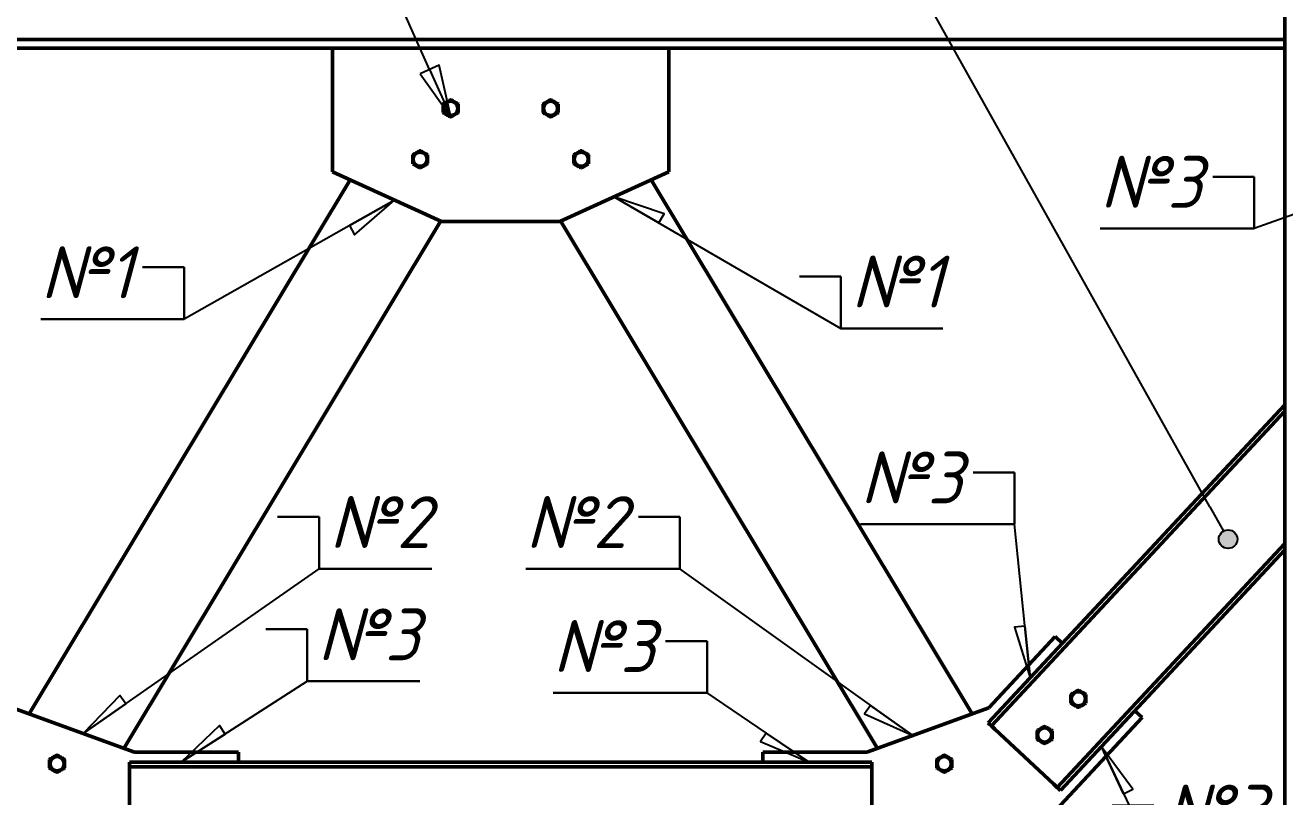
# Model space of a CAD drawing. Header units: millimetres. Extents: x 0 to 25230, y 0 to 17820.
# Drawn here: x 4338 to 6884, y 13683 to 15242 of the extents above; entities that cross this region are included whole.
import ezdxf

# ---------------------------------------------------------------- set-up
doc = ezdxf.new("R2010")
doc.units = ezdxf.units.MM
doc.header["$LTSCALE"] = 30
for name, color, linetype, lineweight in [('Видимый контур (ГОСТ)', 7, 'Continuous', 50), ('Обозначение (ГОСТ)', 7, 'Continuous', 25), ('Размер (ГОСТ)', 7, 'Continuous', 25), ('Эскизная геометрия (ГОСТ)', 7, 'Continuous', 50)]:
    doc.layers.add(name, color=color, linetype=linetype, lineweight=lineweight)
doc.styles.add('Обычный текст (ГОСТ)', font='GOST Common Italic.ttf')
doc.styles.add('Стиль текста144', font='GOST Common Italic.ttf')
doc.styles.add('Увеличенный текст (ГОСТ)', font='GOST Common Italic.ttf')
doc.dimstyles.new('Диаметр (ГОСТ)$7', dxfattribs={"dimscale": 30, "dimtxt": 3.5, "dimasz": 3.5, "dimexe": 1, "dimexo": 0, "dimgap": 0.5, "dimtad": 1, "dimrnd": 1e-08, "dimtxsty": 'Обычный текст (ГОСТ)', "dimblk": 'Filled-1', "dimcen": 0.09, "dimdle": 15, "dimclrd": 256, "dimclre": 256, "dimclrt": 256, "dimazin": 2, "dimtfac": 0.714286, "dimtdec": 3, "dimtmove": 0, "dimatfit": 3, "dimfxl": 1, "dimtolj": 1, "dimlwd": -1, "dimlwe": 25, "dimarcsym": 0})
doc.dimstyles.new('Обычный (ГОСТ)', dxfattribs={"dimscale": 30, "dimtxt": 3.5, "dimasz": 3.5, "dimexe": 1, "dimexo": 0, "dimgap": 0.5, "dimtad": 1, "dimrnd": 1e-08, "dimtxsty": 'Обычный текст (ГОСТ)', "dimblk": 'Filled-1', "dimcen": 0.09, "dimdle": 15, "dimclrd": 256, "dimclre": 256, "dimclrt": 256, "dimazin": 2, "dimtfac": 0.714286, "dimtdec": 3, "dimtmove": 0, "dimatfit": 3, "dimfxl": 1, "dimtolj": 1, "dimlwd": 25, "dimlwe": 25, "dimarcsym": 0})

# ---------------------------------------------------------------- blocks, each defined once
blk = doc.blocks.new('Обозначение сварки_2')
at = {"layer": 'Эскизная геометрия (ГОСТ)', "lineweight": 30}
for p, q in [((-0.8, 1), (0, 1)), ((0, 0), (0, 1)), ((0, 0), (1.96, 0))]:
    blk.add_line(p, q, dxfattribs=at)
at = {"layer": 'Обозначение (ГОСТ)', "style": 'Стиль текста144'}
blk.add_text('№1', height=1, dxfattribs=at).set_placement((0.2, 0.4))
blk = doc.blocks.new('Filled Half 2-1')
at = {"color": 0}
for p, q in [((-1, 0), (0, 0)), ((-1, 0), (-1, -0.2)), ((-1, -0.2), (0, 0)), ((0, 0), (-1, 0))]:
    blk.add_line(p, q, dxfattribs=at)
at = {"color": 0, "flags": 128}
blk.add_lwpolyline([(-1, 0), (-1, -0.2), (0, 0), (-1, 0)], dxfattribs=at)
at = {"color": 0}
blk.add_solid([(-1, 0), (-1, -0.2), (0, 0), (-1, 0)], dxfattribs=at)
blk = doc.blocks.new('Filled-1')
at = {"color": 0}
for p, q in [((0, 0), (-1, 0.143)), ((-1, 0.143), (-1, -0.143)), ((-1, 0), (0, 0)), ((-1, -0.143), (0, 0))]:
    blk.add_line(p, q, dxfattribs=at)
at = {"color": 0, "flags": 128}
blk.add_lwpolyline([(-1, -0.143), (0, 0), (-1, 0.143), (-1, -0.143)], dxfattribs=at)
at = {"color": 0}
blk.add_solid([(-1, -0.143), (0, 0), (-1, 0.143), (-1, -0.143)], dxfattribs=at)
blk = doc.blocks.new('Обозначение сварки_3')
at = {"layer": 'Эскизная геометрия (ГОСТ)', "lineweight": 30}
for p, q in [((-0.8, 1), (0, 1)), ((0, 0), (0, 1)), ((0, 0), (-2.76, 0))]:
    blk.add_line(p, q, dxfattribs=at)
at = {"layer": 'Обозначение (ГОСТ)', "style": 'Стиль текста144'}
blk.add_text('№1', height=1, dxfattribs=at).set_placement((-2.76, 0.4))
blk = doc.blocks.new('Обозначение сварки_30')
at = {"layer": 'Эскизная геометрия (ГОСТ)', "lineweight": 30}
for p, q in [((-0.8, 1), (0, 1)), ((0, 0), (0, 1)), ((0, 0), (-2.968, 0))]:
    blk.add_line(p, q, dxfattribs=at)
at = {"layer": 'Обозначение (ГОСТ)', "style": 'Стиль текста144'}
blk.add_text('№2', height=1, dxfattribs=at).set_placement((-2.968, 0.4))
blk = doc.blocks.new('Обозначение сварки_31')
at = {"layer": 'Эскизная геометрия (ГОСТ)', "lineweight": 30}
for p, q in [((-0.8, 1), (0, 1)), ((0, 0), (0, 1)), ((0, 0), (2.168, 0))]:
    blk.add_line(p, q, dxfattribs=at)
at = {"layer": 'Обозначение (ГОСТ)', "style": 'Стиль текста144'}
blk.add_text('№2', height=1, dxfattribs=at).set_placement((0.2, 0.4))
blk = doc.blocks.new('Обозначение сварки_68')
at = {"layer": 'Эскизная геометрия (ГОСТ)', "lineweight": 30}
for p, q in [((-0.8, 1), (0, 1)), ((0, 0), (0, 1)), ((0, 0), (2.168, 0))]:
    blk.add_line(p, q, dxfattribs=at)
at = {"layer": 'Обозначение (ГОСТ)', "style": 'Стиль текста144'}
blk.add_text('№3', height=1, dxfattribs=at).set_placement((0.2, 0.4))
blk = doc.blocks.new('Обозначение сварки_69')
at = {"layer": 'Эскизная геометрия (ГОСТ)', "lineweight": 30}
for p, q in [((-0.8, 1), (0, 1)), ((0, 0), (0, 1)), ((0, 0), (-2.968, 0))]:
    blk.add_line(p, q, dxfattribs=at)
at = {"layer": 'Обозначение (ГОСТ)', "style": 'Стиль текста144'}
blk.add_text('№3', height=1, dxfattribs=at).set_placement((-2.968, 0.4))
blk = doc.blocks.new('Обозначение сварки_72')
at = {"layer": 'Эскизная геометрия (ГОСТ)', "lineweight": 30}
for p, q in [((-0.8, 1), (0, 1)), ((0, 0), (0, 1)), ((0, 0), (2.168, 0))]:
    blk.add_line(p, q, dxfattribs=at)
at = {"layer": 'Обозначение (ГОСТ)', "style": 'Стиль текста144'}
blk.add_text('№3', height=1, dxfattribs=at).set_placement((0.2, 0.4))
blk = doc.blocks.new('Обозначение сварки_73')
at = {"layer": 'Эскизная геометрия (ГОСТ)', "lineweight": 30}
for p, q in [((-0.8, 1), (0, 1)), ((0, 0), (0, 1)), ((0, 0), (-2.968, 0))]:
    blk.add_line(p, q, dxfattribs=at)
at = {"layer": 'Обозначение (ГОСТ)', "style": 'Стиль текста144'}
blk.add_text('№3', height=1, dxfattribs=at).set_placement((-2.968, 0.4))
blk = doc.blocks.new('Обозначение сварки_74')
at = {"layer": 'Эскизная геометрия (ГОСТ)', "lineweight": 30}
for p, q in [((-0.8, 1), (0, 1)), ((0, 0), (0, 1)), ((0, 0), (-2.968, 0))]:
    blk.add_line(p, q, dxfattribs=at)
at = {"layer": 'Обозначение (ГОСТ)', "style": 'Стиль текста144'}
blk.add_text('№3', height=1, dxfattribs=at).set_placement((-2.968, 0.4))
blk = doc.blocks.new('*D166')
at = {"layer": 'Defpoints', "color": 0, "linetype": 'Continuous', "transparency": 16777216}
for p in [(1147.6, 15507.4), (1899, 15507.4), (12349, 11252.4)]:
    blk.add_point(p, dxfattribs=at)
at = {"layer": 'Размер (ГОСТ)', "linetype": 'Continuous', "lineweight": 25, "transparency": 16777216}
for p, q in [((1899, 15507.4), (1117.6, 15507.4)), ((1147.6, 11357.4), (1147.6, 15402.4)), ((12349, 11252.4), (1117.6, 11252.4))]:
    blk.add_line(p, q, dxfattribs=at)
at = {"layer": 'Размер (ГОСТ)', "linetype": 'Continuous', "lineweight": 25, "transparency": 16777216, "xscale": 105, "yscale": 105, "zscale": 105}
for p, rotation in [((1147.6, 15507.4), 90), ((1147.6, 11252.4), 270)]:
    blk.add_blockref('Filled-1', p, dxfattribs=dict(at, rotation=rotation))
at = {"layer": 'Размер (ГОСТ)', "linetype": 'Continuous', "lineweight": 25, "transparency": 16777216, "insert": (1027.6, 13149.8), "char_height": 105, "attachment_point": 1, "rotation": 90, "style": 'Обычный текст (ГОСТ)'}
blk.add_mtext('\\A1;\\fGOST Common|b0|i1;4255±2', dxfattribs=at)
blk = doc.blocks.new('Номера позиций23')
at = {"layer": 'Обозначение (ГОСТ)'}
for p, q in [((146.719, 561.341), (131.719, 561.341)), ((169.243, 510.898), (146.719, 561.341)), ((146.719, 546.341), (146.719, 561.341)), ((146.719, 546.341), (131.719, 546.341)), ((146.719, 531.341), (146.719, 546.341)), ((146.719, 531.341), (131.719, 531.341)), ((171.842, 505.077), (169.333, 510.698)), ((172.482, 505.363), (171.203, 504.792)), ((171.842, 505.077), (173.269, 501.881)), ((173.269, 501.881), (172.482, 505.363)), ((171.203, 504.792), (173.269, 501.881))]:
    blk.add_line(p, q, dxfattribs=at)
at = {"layer": 'Обозначение (ГОСТ)', "flags": 128}
blk.add_lwpolyline([(171.203, 504.792), (173.269, 501.881), (172.482, 505.363), (171.203, 504.792)], dxfattribs=at)
at = {"layer": 'Обозначение (ГОСТ)'}
blk.add_solid([(171.203, 504.792), (173.269, 501.881), (172.482, 505.363), (171.203, 504.792)], dxfattribs=at)
at = {"layer": 'Обозначение (ГОСТ)', "char_height": 5, "attachment_point": 5, "style": 'Увеличенный текст (ГОСТ)'}
for s, insert in [('29', (139.219, 567.591)), ('34', (139.219, 552.591)), ('35', (139.219, 537.591))]:
    blk.add_mtext(s, dxfattribs=dict(at, insert=insert))
blk = doc.blocks.new('Номера позиций26')
at = {"layer": 'Обозначение (ГОСТ)'}
h = blk.add_hatch(color=256, dxfattribs=at)
edge = h.paths.add_edge_path(flags=0)
edge.add_arc((225.645, 473.438), 0.625, 0, 360)
for p, q in [((185.949, 544.337), (170.949, 544.337)), ((204.671, 510.898), (185.949, 544.337)), ((224.423, 475.619), (204.783, 510.698)), ((224.423, 475.619), (225.339, 473.983))]:
    blk.add_line(p, q, dxfattribs=at)
blk.add_circle((225.645, 473.438), 0.625, dxfattribs=at)
at = {"layer": 'Обозначение (ГОСТ)', "insert": (178.449, 550.587), "char_height": 5, "attachment_point": 5, "style": 'Увеличенный текст (ГОСТ)'}
blk.add_mtext('23', dxfattribs=at)

msp = doc.modelspace()

# ---------------------------------------------------------------- linework, layer by layer
at = {"layer": 'Видимый контур (ГОСТ)'}
for p, q in [((6884.018, 16537.936), (6884.018, 13428.936)), ((1899.018, 15212.936), (6884.018, 15212.936)), ((1899.018, 15195.436), (6884.018, 15195.436)), ((4959.018, 15195.436), (4959.018, 14945.436)), ((5639.018, 14945.436), (5639.018, 15195.436)), ((4346.076, 13849.941), (4994.619, 14929.298)), ((4959.018, 14945.436), (5179.622, 14845.436)), ((5418.414, 14845.436), (5639.018, 14945.436)), ((5603.417, 14929.298), (6251.96, 13849.941)), ((4537.532, 13780.256), (5177.999, 14846.172)), ((5179.622, 14845.436), (5418.414, 14845.436)), ((5420.037, 14846.172), (6060.504, 13780.256)), ((6284.49, 13831.793), (6884.018, 14474.708)), ((6291.072, 13825.655), (6884.018, 14461.511)), ((6424.178, 13701.531), (6884.018, 14194.649)), ((6430.761, 13695.393), (6884.018, 14181.452)), ((6419.902, 14006.33), (6285.425, 13862.121)), ((6434.529, 13992.69), (6419.902, 14006.33)), ((4559.018, 13772.436), (4312.611, 13862.121)), ((6285.425, 13862.121), (6039.018, 13772.436)), ((6595.427, 13842.651), (6580.8, 13856.291)), ((6287.05, 13829.406), (6284.49, 13831.793)), ((6287.05, 13829.406), (6291.072, 13825.655)), ((6298.02, 13819.176), (6291.072, 13825.655)), ((6306.147, 13532.436), (6595.427, 13842.651)), ((6417.23, 13708.01), (6298.02, 13819.176)), ((6049.018, 13752.436), (4549.018, 13752.436)), ((4549.018, 13752.436), (4549.018, 13748.936)), ((4549.018, 13743.436), (4549.018, 13748.936)), ((4769.018, 13772.436), (4559.018, 13772.436)), ((4769.018, 13752.436), (4769.018, 13772.436)), ((6039.018, 13772.436), (5829.018, 13772.436)), ((5829.018, 13772.436), (5829.018, 13752.436)), ((6049.018, 13752.436), (6049.018, 13748.936)), ((6049.018, 13743.436), (6049.018, 13748.936)), ((6049.018, 13743.436), (4549.018, 13743.436)), ((4549.018, 13743.436), (4549.018, 13733.936)), ((4549.018, 13733.936), (4549.018, 13570.936)), ((6049.018, 13743.436), (6049.018, 13733.936)), ((6049.018, 13733.936), (6049.018, 13570.936)), ((6424.178, 13701.531), (6417.23, 13708.01)), ((6424.178, 13701.531), (6428.201, 13697.78)), ((6430.761, 13695.393), (6428.201, 13697.78))]:
    msp.add_line(p, q, dxfattribs=at)
for centre in [(5198.083, 15073.759), (5399.953, 15073.759), (5136.279, 14970.899), (5461.757, 14970.899), (6466.745, 13880.609), (6398.545, 13807.474), (4402.35, 13749.436), (6195.686, 13749.436)]:
    msp.add_circle(centre, 14.25, dxfattribs=at)
for points in [[(5198.083, 15091.08), (5190.583, 15086.75), (5183.083, 15082.419)], [(5183.083, 15082.419), (5183.083, 15073.759), (5183.083, 15065.099)], [(5213.083, 15082.419), (5205.583, 15086.75), (5198.083, 15091.08)], [(5213.083, 15065.099), (5213.083, 15073.759), (5213.083, 15082.419)], [(5399.953, 15091.08), (5392.453, 15086.75), (5384.953, 15082.419)], [(5384.953, 15082.419), (5384.953, 15073.759), (5384.953, 15065.099)], [(5414.953, 15082.419), (5407.453, 15086.75), (5399.953, 15091.08)], [(5414.953, 15065.099), (5414.953, 15073.759), (5414.953, 15082.419)], [(5183.083, 15065.099), (5190.583, 15060.769), (5198.083, 15056.439)], [(5198.083, 15056.439), (5205.583, 15060.769), (5213.083, 15065.099)], [(5384.953, 15065.099), (5392.453, 15060.769), (5399.953, 15056.439)], [(5399.953, 15056.439), (5407.453, 15060.769), (5414.953, 15065.099)], [(5136.279, 14988.22), (5128.779, 14983.89), (5121.279, 14979.559)], [(5121.279, 14979.559), (5121.279, 14970.899), (5121.279, 14962.239)], [(5151.279, 14979.559), (5143.779, 14983.89), (5136.279, 14988.22)], [(5151.279, 14962.239), (5151.279, 14970.899), (5151.279, 14979.559)], [(5461.757, 14988.22), (5454.257, 14983.89), (5446.757, 14979.559)], [(5446.757, 14979.559), (5446.757, 14970.899), (5446.757, 14962.239)], [(5476.757, 14979.559), (5469.257, 14983.89), (5461.757, 14988.22)], [(5476.757, 14962.239), (5476.757, 14970.899), (5476.757, 14979.559)], [(5121.279, 14962.239), (5128.779, 14957.909), (5136.279, 14953.579)], [(5136.279, 14953.579), (5143.779, 14957.909), (5151.279, 14962.239)], [(5446.757, 14962.239), (5454.257, 14957.909), (5461.757, 14953.579)], [(5461.757, 14953.579), (5469.257, 14957.909), (5476.757, 14962.239)], [(6466.745, 13897.93), (6459.245, 13893.6), (6451.745, 13889.27)], [(6451.745, 13889.27), (6451.745, 13880.609), (6451.745, 13871.949)], [(6481.745, 13889.27), (6474.245, 13893.6), (6466.745, 13897.93)], [(6481.745, 13871.949), (6481.745, 13880.609), (6481.745, 13889.27)], [(6451.745, 13871.949), (6459.245, 13867.619), (6466.745, 13863.289)], [(6466.745, 13863.289), (6474.245, 13867.619), (6481.745, 13871.949)], [(6398.545, 13824.795), (6391.045, 13820.464), (6383.545, 13816.134)], [(6383.545, 13816.134), (6383.545, 13807.474), (6383.545, 13798.814)], [(6413.545, 13816.134), (6406.045, 13820.464), (6398.545, 13824.795)], [(6413.545, 13798.814), (6413.545, 13807.474), (6413.545, 13816.134)], [(6383.545, 13798.814), (6391.045, 13794.484), (6398.545, 13790.154)], [(6398.545, 13790.154), (6406.045, 13794.484), (6413.545, 13798.814)], [(4402.35, 13766.756), (4394.85, 13762.426), (4387.35, 13758.096)], [(4387.35, 13758.096), (4387.35, 13749.436), (4387.35, 13740.775)], [(4417.35, 13758.096), (4409.85, 13762.426), (4402.35, 13766.756)], [(4417.35, 13740.775), (4417.35, 13749.436), (4417.35, 13758.096)], [(6195.686, 13766.756), (6188.186, 13762.426), (6180.686, 13758.096)], [(6180.686, 13758.096), (6180.686, 13749.436), (6180.686, 13740.775)], [(6210.686, 13758.096), (6203.186, 13762.426), (6195.686, 13766.756)], [(6210.686, 13740.775), (6210.686, 13749.436), (6210.686, 13758.096)], [(4387.35, 13740.775), (4394.85, 13736.445), (4402.35, 13732.115)], [(4402.35, 13732.115), (4409.85, 13736.445), (4417.35, 13740.775)], [(6180.686, 13740.775), (6188.186, 13736.445), (6195.686, 13732.115)], [(6195.686, 13732.115), (6203.186, 13736.445), (6210.686, 13740.775)]]:
    msp.add_rational_spline(points, [1.16025403784, 1.33974596216, 1.16025403784], degree=2, dxfattribs=at)

# ---------------------------------------------------------------- block references
at = {"xscale": 104.9999982118607, "yscale": 104.9999982118607, "zscale": 104.9999982118607}
for name, p in [('Обозначение сварки_74', (6822.416, 14830.641)), ('Обозначение сварки_3', (4659.214, 14647.764)), ('Обозначение сварки_2', (5986.76, 14629.091)), ('Обозначение сварки_73', (6337.797, 14233.237)), ('Обозначение сварки_31', (4931.946, 14143.031)), ('Обозначение сварки_30', (5661.342, 14143.031)), ('Обозначение сварки_68', (4908.101, 13916.138)), ('Обозначение сварки_69', (5716.451, 13892.407)), ('Обозначение сварки_72', (6619.149, 13560.002))]:
    msp.add_blockref(name, p, dxfattribs=at)
at = {"layer": 'Обозначение (ГОСТ)', "xscale": 30, "yscale": 30, "zscale": 30}
for name in ['Номера позиций23', 'Номера позиций26']:
    msp.add_blockref(name, (0, 0), dxfattribs=at)

# ---------------------------------------------------------------- dimensions: what is measured, and where the dimension line sits
at = {"layer": 'Размер (ГОСТ)', "linetype": 'Continuous', "lineweight": 25}
dim = msp.add_linear_dim(base=(1147.627, 15507.436), p1=(12349.018, 11252.436), p2=(1899.018, 15507.436), angle=90, text='\\fGOST Common|b0|i1;<>±2', dimstyle='Обычный (ГОСТ)', override={"dimgap": 0.5, "dimdec": 2, "dimtol": 0, "dimlim": 0, "dimtp": 0, "dimtm": 0, "dimtdec": 3, "dimtofl": 0, "dimatfit": 1}, dxfattribs=at)
dim.commit()
dim.dimension.update_dxf_attribs({"geometry": '*D166', "text_midpoint": (1147.627, 13379.936), "dimtype": 160})

# ---------------------------------------------------------------- leaders
at = {"layer": 'Обозначение (ГОСТ)'}
for points in [[(7416.984, 15046.244), (6822.416, 14830.641)], [(5527.929, 14895.079), (5986.76, 14629.091)], [(5084.699, 14888.465), (4659.214, 14647.764)], [(6369.422, 13922.872), (6337.797, 14233.237)], [(4455.117, 13810.253), (4931.946, 14143.031)], [(6131.929, 13806.253), (5661.342, 14143.031)], [(4653.496, 13752.436), (4908.101, 13916.138)], [(5922.618, 13752.436), (5716.451, 13892.407)], [(6513.21, 13783.809), (6569.447, 13665.002)]]:
    msp.add_leader(points, dimstyle='Диаметр (ГОСТ)$7', override={"dimasz": 3.5, "dimtad": 0, "dimldrblk": 'Filled Half 2-1'}, dxfattribs=at)

doc.saveas('drawing.dxf')
